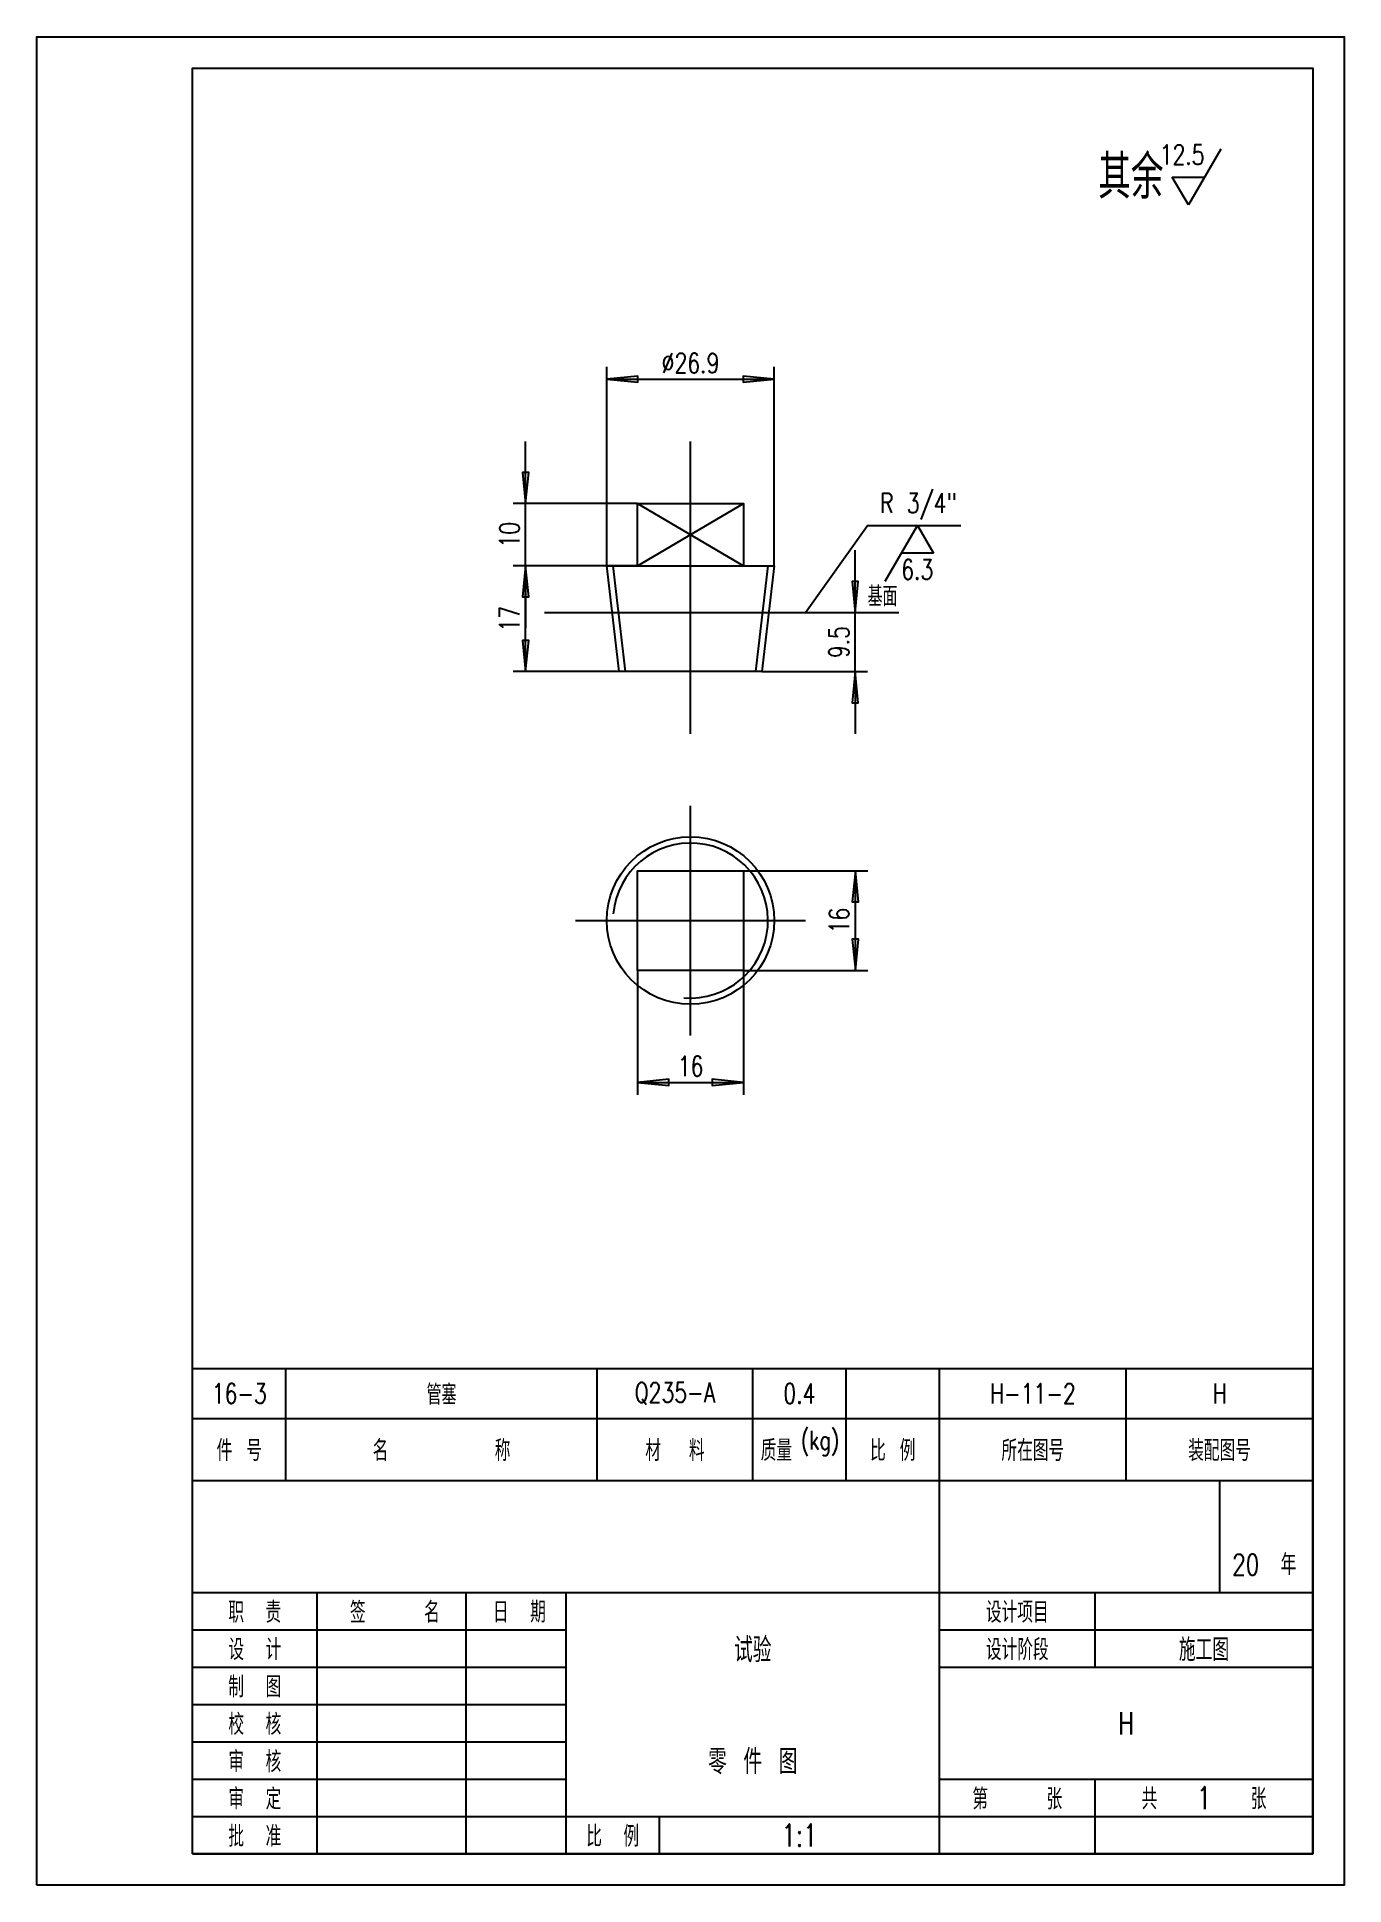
# Model space of a CAD drawing. Extents: x -25 to 185, y -5 to 292.
import ezdxf
from ezdxf.enums import TextEntityAlignment as Align

# ---------------------------------------------------------------- set-up
doc = ezdxf.new("R2010")
doc.units = 0
doc.header["$LTSCALE"] = 30
doc.header["$MEASUREMENT"] = 0
doc.linetypes.add('CENTER', pattern=[6.25, 5, -0.5, 0.25, -0.5])
for name, color, linetype in [('1', 2, 'CONTINUOUS'), ('2', 1, 'CONTINUOUS'), ('4', 2, 'CENTER')]:
    doc.layers.add(name, color=color, linetype=linetype)
doc.styles.add('HZ', font='txt', dxfattribs={"width": 0.75, "bigfont": 'hztxt'})
doc.styles.get("Standard").update_dxf_attribs({"font": 'simplex', "width": 0.75, "bigfont": 'hztxt'})

# ---------------------------------------------------------------- blocks, each defined once
blk = doc.blocks.new('BT3')
at = {"layer": '1'}
for p, q in [((-165, 0), (-165, 18)), ((-115, 0), (-115, 18)), ((-90, 0), (-90, 18)), ((-75, 0), (-75, 18)), ((-60, 0), (-60, 18)), ((-30, 0), (-30, 18)), ((-180, 10), (0, 10))]:
    blk.add_line(p, q, dxfattribs=at)
at = {"layer": '2'}
for p, q in [((-180, 18), (0, 18)), ((-180, 18), (0, 18)), ((-180, 0), (-180, 18)), ((0, 0), (0, 18)), ((-180, 0), (0, 0))]:
    blk.add_line(p, q, dxfattribs=at)
at = {"layer": '1', "style": 'HZ', "width": 0.75}
for s, p in [('件 号', (-172.5, 5)), ('名       称', (-140, 5)), ('材  料', (-102.5, 5)), ('质量', (-86.2, 5)), ('比 例', (-67.5, 5)), ('所在图号', (-45, 5)), ('装配图号', (-15, 5))]:
    blk.add_text(s, height=3.36, dxfattribs=at).set_placement(p, align=Align.MIDDLE)
blk.add_text('(kg)', height=3, dxfattribs=at).set_placement((-79.2, 5), align=Align.CENTER)

msp = doc.modelspace()

# ---------------------------------------------------------------- linework, layer by layer
at = {"layer": '1'}
for p, q in [((165.18, 273.96), (160, 265)), ((160, 265), (157.41, 269.48)), ((157.41, 269.48), (162.59, 269.48)), ((66.55, 207), (66.55, 239)), ((93.45, 207), (93.45, 239)), ((66.55, 237), (93.45, 237)), ((71.5, 217), (51.5, 217)), ((53.5, 207), (53.5, 217)), ((111.27, 204.54), (116.45, 213.5)), ((116.45, 213.5), (119.03, 209.02)), ((119.03, 209.02), (113.86, 209.02)), ((71.5, 207), (51.5, 207)), ((71.5, 207), (51.5, 207)), ((53.5, 190), (53.5, 207)), ((69.55, 190), (67.55, 207)), ((92.45, 207), (90.45, 190)), ((56.55, 199.5), (113.45, 199.5)), ((91.45, 199.5), (108.45, 199.5)), ((106.45, 190), (106.45, 199.5)), ((71.5, 190), (51.5, 190)), ((91.45, 190), (108.45, 190)), ((88.5, 158), (108.5, 158)), ((106.5, 142), (106.5, 158)), ((71.5, 142), (71.5, 122)), ((88.5, 142), (108.5, 142)), ((88.5, 142), (88.5, 122)), ((71.5, 124), (88.5, 124)), ((120, 0), (120, 60)), ((165, 60), (165, 42)), ((0, 42), (180, 42)), ((20, 0), (20, 42)), ((43.97, 0), (43.97, 42)), ((60, 0), (60, 42)), ((145, 30), (145, 42)), ((0, 36), (60, 36)), ((120, 36), (180, 36)), ((0, 30), (60, 30)), ((120, 30), (180, 30)), ((0, 24), (60, 24)), ((0, 18), (60, 18)), ((0, 12), (60, 12)), ((120, 12), (180, 12)), ((145, 0), (145, 12)), ((0, 6), (180, 6)), ((75, 0), (75, 6))]:
    msp.add_line(p, q, dxfattribs=at)
msp.add_lwpolyline([(-25, -5), (-25, 292), (185, 292), (185, -5)], close=True, dxfattribs=at)
for points in [[(66.55, 237), (71.55, 236.5), (71.55, 237.5), (66.55, 237)], [(93.45, 237), (88.45, 237.5), (88.45, 236.5), (93.45, 237)], [(53.5, 217), (54, 222), (53, 222), (53.5, 217), (53.5, 227)], [(98.45, 199.5), (108.45, 213.5), (123.45, 213.5)], [(106.45, 199.5), (106.95, 204.5), (105.95, 204.5), (106.45, 199.5), (106.45, 209.5)], [(53.5, 207), (53, 202), (54, 202), (53.5, 207), (53.5, 197)], [(53.5, 207), (53, 202), (54, 202), (53.5, 207)], [(53.5, 190), (54, 195), (53, 195), (53.5, 190)], [(106.45, 190), (105.95, 185), (106.95, 185), (106.45, 190), (106.45, 180)], [(106.5, 158), (106, 153), (107, 153), (106.5, 158)], [(106.5, 142), (107, 147), (106, 147), (106.5, 142)], [(71.5, 124), (76.5, 123.5), (76.5, 124.5), (71.5, 124)], [(88.5, 124), (83.5, 124.5), (83.5, 123.5), (88.5, 124)]]:
    msp.add_lwpolyline(points, dxfattribs=at)
msp.add_arc((80, 150), 12.45, 265, 175, dxfattribs=at)
for points in [[(66.55, 237), (71.55, 236.5), (71.55, 237.5), (66.55, 237)], [(93.45, 237), (88.45, 237.5), (88.45, 236.5), (93.45, 237)], [(53.5, 217), (54, 222), (53, 222), (53.5, 217)], [(53.5, 207), (53, 202), (54, 202), (53.5, 207)], [(53.5, 207), (53, 202), (54, 202), (53.5, 207)], [(106.45, 199.5), (106.95, 204.5), (105.95, 204.5), (106.45, 199.5)], [(53.5, 190), (54, 195), (53, 195), (53.5, 190)], [(106.45, 190), (105.95, 185), (106.95, 185), (106.45, 190)], [(106.5, 158), (106, 153), (107, 153), (106.5, 158)], [(106.5, 142), (107, 147), (106, 147), (106.5, 142)], [(71.5, 124), (76.5, 123.5), (76.5, 124.5), (71.5, 124)], [(88.5, 124), (83.5, 124.5), (83.5, 123.5), (88.5, 124)]]:
    msp.add_solid(points, dxfattribs=at)
at = {"layer": '2'}
for p, q in [((71.5, 217), (88.5, 207)), ((71.5, 207), (88.5, 217)), ((0, 60), (180, 60)), ((0, 0), (0, 60)), ((180, 0), (180, 60)), ((0, 0), (180, 0))]:
    msp.add_line(p, q, dxfattribs=at)
for points in [[(0, 0), (0, 287), (180, 287), (180, 0)], [(68.55, 190), (66.55, 207), (93.45, 207), (91.45, 190)], [(71.5, 142), (71.5, 158), (88.5, 158), (88.5, 142)]]:
    msp.add_lwpolyline(points, close=True, dxfattribs=at)
msp.add_lwpolyline([(71.5, 207), (71.5, 217), (88.5, 217), (88.5, 207)], dxfattribs=at)
msp.add_circle((80, 150), 13.45, dxfattribs=at)
at = {"layer": '4'}
for p, q in [((80, 180), (80, 227)), ((80, 131.55), (80, 168.45)), ((61.55, 150), (98.45, 150))]:
    msp.add_line(p, q, dxfattribs=at)

# ---------------------------------------------------------------- block references
at = {"layer": '1'}
msp.add_blockref('BT3', (180, 60), dxfattribs=at)

# ---------------------------------------------------------------- texts
at = {"layer": '1', "style": 'HZ', "width": 0.75}
for s, height, p in [('其余', 7, (156, 266)), ('12.5', 3.2, (162.59, 271.48))]:
    msp.add_text(s, height=height, dxfattribs=at).set_placement(p, align=Align.RIGHT)
for s, p in [('%%C26.9', (80, 238)), ('16', (80, 125))]:
    msp.add_text(s, height=3.2, dxfattribs=at).set_placement(p, align=Align.CENTER)
for s, p in [('R 3/4"', (110.45, 215.5)), ('6.3', (113.86, 204.82)), ('基面', (108.45, 200.5))]:
    msp.add_text(s, height=3.2, dxfattribs=at).set_placement(p)
for s, p in [('10', (52.5, 212)), ('17', (52.5, 198.5)), ('9.5', (105.45, 194.75)), ('16', (105.5, 150))]:
    msp.add_text(s, height=3.2, rotation=90, dxfattribs=at).set_placement(p, align=Align.CENTER)
for s, height, p in [('16-3', 3.2, (7.5, 74)), ('管塞', 3.2, (40, 74)), ('Q235-A', 3.2, (77.5, 74)), ('0.4', 3.2, (97.5, 74)), ('H-11-2', 3.2, (135, 74)), ('H', 3.2, (165, 74)), ('试验', 4, (90, 33)), ('施工图', 3.6, (162.5, 33)), ('H', 3.6, (150, 21)), ('零 件 图', 4, (90, 15)), ('1', 3.6, (162.5, 9)), ('1:1', 3.6, (97.5, 3))]:
    msp.add_text(s, height=height, dxfattribs=at).set_placement(p, align=Align.MIDDLE)
at = {"layer": '1', "width": 0.75}
for s, p in [('20  年', (172.19, 46.68)), ('职  责', (10, 39)), ('签     名', (32.5, 39)), ('日  期', (52.5, 39)), ('设计项目', (132.5, 39)), ('设  计', (10, 33)), ('设计阶段', (132.5, 33)), ('制  图', (10, 27)), ('校  核', (10, 21)), ('审  核', (10, 15)), ('审  定', (10, 9)), ('第     张', (132.5, 9)), ('共        张', (162.5, 9)), ('批  准', (10, 3)), ('比  例', (67.5, 3))]:
    msp.add_text(s, height=3.36, dxfattribs=at).set_placement(p, align=Align.MIDDLE)

doc.saveas('drawing.dxf')
